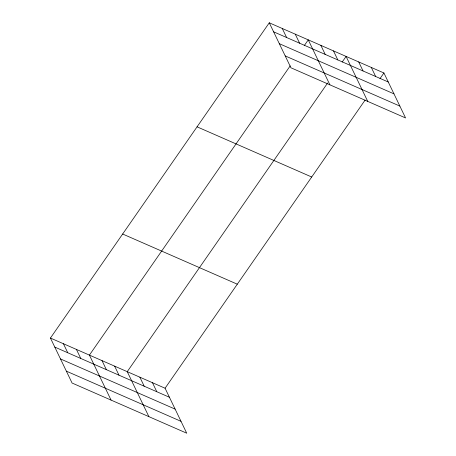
<?xml version="1.0" encoding="UTF-8"?>
<svg xmlns="http://www.w3.org/2000/svg" width="456" height="456" viewBox="0 0 456 456"><rect width="100%" height="100%" fill="white"/><g stroke="black" fill="none" stroke-linecap="round" stroke-linejoin="round"><path stroke-width="0.68" d="M50.434 338.05L165.078 388.227L186.726 433.2L72.076 383.029L50.434 338.05L269.274 22.8L383.923 72.971L405.566 117.95L290.922 67.773L269.274 22.8M290.204 65.869L89.416 355.11L111.059 400.083M304.329 45.514L308.256 39.86L329.899 84.833M327.642 82.992L127.247 371.668L148.89 416.642M342.165 62.073L346.087 56.419L367.735 101.392M165.078 388.227L365.085 100.115M379.996 78.626L383.923 72.971M273.623 31.829L388.267 82M279.328 43.691L393.978 93.862M285.211 55.911L399.855 106.083M197.06 126.831L311.704 177.008M122.653 234.019L237.297 284.191M54.777 347.079L169.427 397.256M60.488 358.94L175.132 409.117M66.371 371.161L181.015 421.338M371.309 67.454L375.658 76.483M358.701 61.936L363.044 70.965M333.478 50.895L337.822 59.924M320.864 45.378L325.213 54.406M295.26 34.172L299.609 43.2M282.27 28.489L286.613 37.512M152.469 382.709L156.813 391.732M139.855 377.186L144.204 386.215M114.633 366.151L118.982 375.174M102.024 360.633L106.368 369.656M76.42 349.427L80.763 358.45M63.424 343.738L67.773 352.767"/></g></svg>
